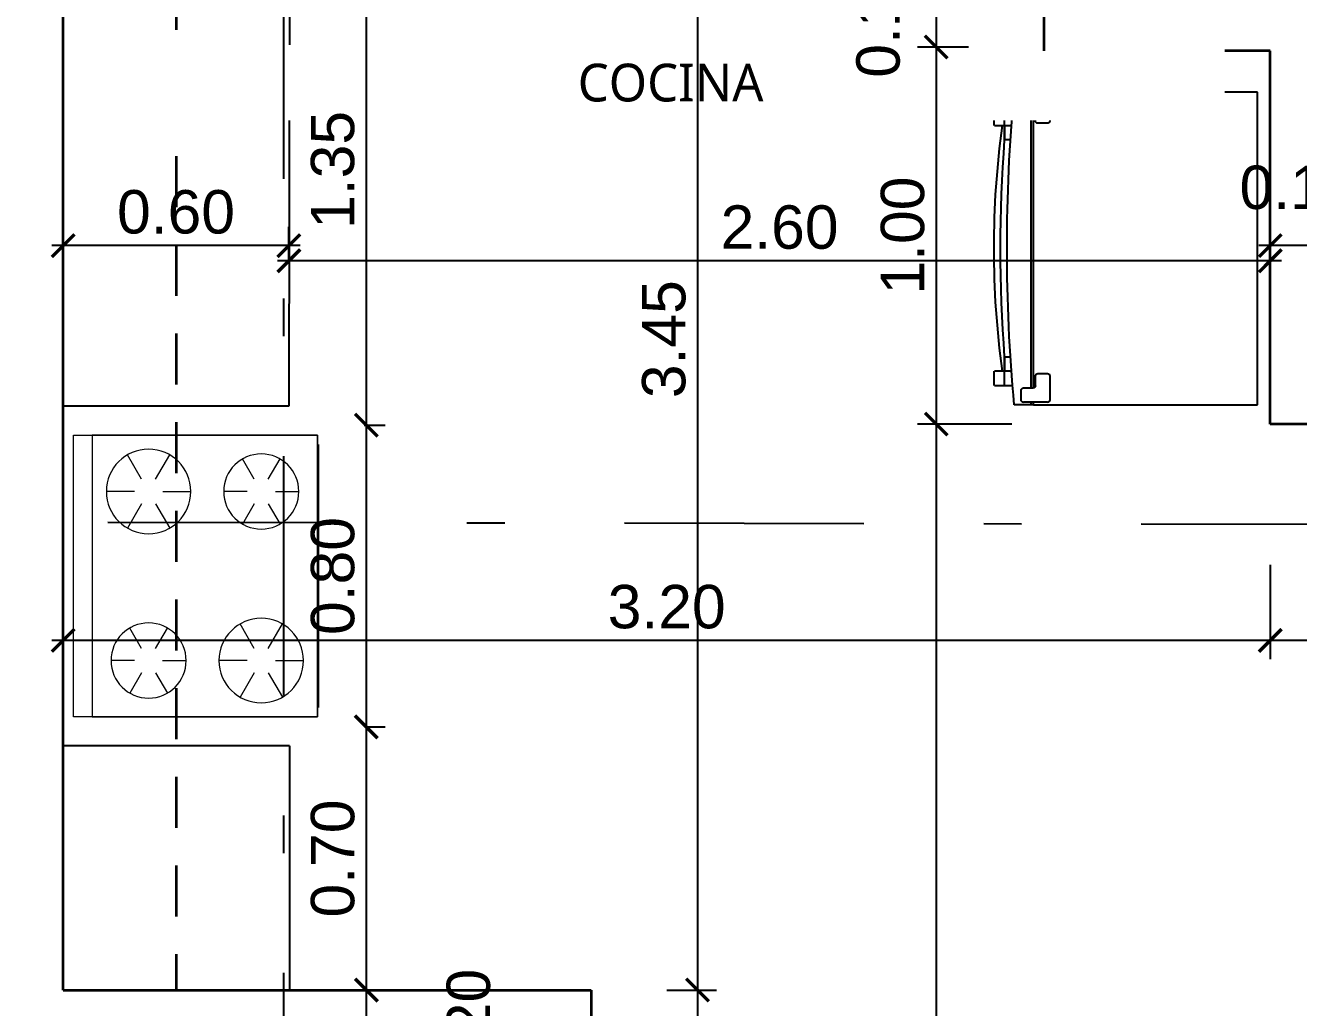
# Model space of a CAD drawing. Header units: feet. Extents: x -417 to 46, y -646 to -218.
# Drawn here: x -97.295 to -93.92, y -511.281 to -508.679 of the extents above; entities that cross this region are included whole.
import ezdxf

# ---------------------------------------------------------------- set-up
doc = ezdxf.new("R2010")
doc.units = ezdxf.units.FT
doc.header["$MEASUREMENT"] = 0
doc.linetypes.add('DASHDOT', pattern=[25.4, 12.7, -6.35, 0, -6.35])
doc.linetypes.add('HIDDEN', pattern=[0.375, 0.25, -0.125])
for name, color, linetype, lineweight in [('A-WALL', 4, 'Continuous', 25), ('DIM-COTAS', 1, 'Continuous', 5), ('muebles', 2, 'Continuous', 5), ('TXT', 2, 'Continuous', 9)]:
    doc.layers.add(name, color=color, linetype=linetype, lineweight=lineweight)
for name, color, linetype in [('COCINA', 2, 'Continuous'), ('DIM', 10, 'Continuous'), ('GRDUTIY', 5, 'Continuous'), ('MB3', 8, 'Continuous')]:
    doc.layers.add(name, color=color, linetype=linetype)
doc.styles.add('ads', font='trebuc.ttf', dxfattribs={"height": 0.14})
doc.styles.get("Standard").update_dxf_attribs({"font": 'arial.ttf', "height": 0.115})
doc.dimstyles.new('KEILY', dxfattribs={"dimtxt": 0.115, "dimasz": 0.06, "dimexe": 0.05, "dimexo": 0.2, "dimgap": 0.03, "dimtad": 1, "dimzin": 1, "dimdsep": 46, "dimtxsty": 'Standard', "dimblk": 'ARCHTICK', "dimcen": 2.5, "dimdle": 0.03, "dimclrd": 256, "dimclre": 256, "dimclrt": 7, "dimadec": 0, "dimazin": 0, "dimtfac": 1, "dimtmove": 2, "dimatfit": 3, "dimfxl": 0.2, "dimfxlon": 1, "dimtolj": 1, "dimtzin": 1, "dimarcsym": 0})

# ---------------------------------------------------------------- blocks, each defined once
blk = doc.blocks.new('A$C285A50AC')
at = {"layer": 'muebles'}
for p, q in [((0.0012, 0.6896, -0.889), (0, 0.0292, -0.889)), ((0.0012, 0.6896), (0.0011, 0.6388)), ((0.7632, 0.6882), (0.0012, 0.6896)), ((0.7632, 0.6882, -0.889), (0.0012, 0.6896, -0.889)), ((0.762, 0.0278, -0.889), (0.7632, 0.6882, -0.889)), ((0.7631, 0.6374), (0.7632, 0.6882)), ((0.0011, 0.6388), (0.7631, 0.6374)), ((0, 0.0292, -0.889), (0.762, 0.0278, -0.889))]:
    blk.add_line(p, q, dxfattribs=at)
at = {"layer": 'muebles', "color": 8}
for p, q in [((0.1533, 0.5242, 0.0025), (0.1534, 0.6004, 0.0025)), ((0.6105, 0.5234, 0.0025), (0.6106, 0.5869, 0.0025)), ((0.1203, 0.5052, 0.0025), (0.0543, 0.5435, 0.0025)), ((0.1863, 0.5051, 0.0025), (0.2523, 0.5431, 0.0025)), ((0.5775, 0.5044, 0.0025), (0.5225, 0.5363, 0.0025)), ((0.6435, 0.5043, 0.0025), (0.6985, 0.5359, 0.0025)), ((0.1202, 0.4671, 0.0025), (0.0541, 0.4292, 0.0025)), ((0.1532, 0.448, 0.0025), (0.153, 0.3718, 0.0025)), ((0.1862, 0.467, 0.0025), (0.2521, 0.4288, 0.0025)), ((0.5774, 0.4663, 0.0025), (0.5223, 0.4347, 0.0025)), ((0.6434, 0.4662, 0.0025), (0.6983, 0.4343, 0.0025)), ((0.6104, 0.4472, 0.0025), (0.6102, 0.3837, 0.0025)), ((0.1527, 0.2194, 0.0025), (0.1529, 0.2829, 0.0025)), ((0.6099, 0.2186, 0.0025), (0.6101, 0.2948, 0.0025)), ((0.1197, 0.2004, 0.0025), (0.0648, 0.2323, 0.0025)), ((0.1857, 0.2003, 0.0025), (0.2408, 0.232, 0.0025)), ((0.5769, 0.1996, 0.0025), (0.511, 0.2378, 0.0025)), ((0.6429, 0.1995, 0.0025), (0.709, 0.2375, 0.0025)), ((0.1196, 0.1623, 0.0025), (0.0646, 0.1307, 0.0025)), ((0.1526, 0.1432, 0.0025), (0.1525, 0.0797, 0.0025)), ((0.1856, 0.1622, 0.0025), (0.2406, 0.1304, 0.0025)), ((0.5768, 0.1615, 0.0025), (0.5108, 0.1235, 0.0025)), ((0.6098, 0.1424, 0.0025), (0.6097, 0.0662, 0.0025)), ((0.6428, 0.1614, 0.0025), (0.7088, 0.1232, 0.0025))]:
    blk.add_line(p, q, dxfattribs=at)
at = {"layer": 'muebles', "extrusion": (-0.001805, -0.999998, 0)}
for p, q in [((0.0635, 0.0265, -0.6223), (0.6985, 0.0254, -0.6223)), ((0.0635, 0.0265, -0.1016), (0.6985, 0.0254, -0.1016))]:
    blk.add_line(p, q, dxfattribs=at)
at = {"layer": 'muebles'}
for centre, radius in [((0.1532, 0.4861, 0.0025), 0.1143), ((0.6104, 0.4853, 0.0025), 0.1016), ((0.1527, 0.1813, 0.0025), 0.1016), ((0.6099, 0.1805, 0.0025), 0.1143)]:
    blk.add_circle(centre, radius, dxfattribs=at)
at = {"layer": 'muebles', "color": 8, "extrusion": (-0.001805, -0.999998, 0)}
for centre in [(0.0888, -0.0381, -0.0267), (0.2158, -0.0381, -0.0267), (0.3809, -0.0381, -0.0267), (0.546, -0.0381, -0.0267), (0.673, -0.0381, -0.0267)]:
    blk.add_circle(centre, 0.0254, dxfattribs=at)
at = {"layer": 'muebles'}
for points in [[(0.0012, 0.6896, 0.254), (0.0011, 0.6388, 0.254), (0.7631, 0.6374, 0.254), (0.7632, 0.6882, 0.254)], [(0, 0.0292), (0.0011, 0.6388), (0.7631, 0.6374), (0.762, 0.0278)]]:
    blk.add_3dface(points, dxfattribs=at)
at = {"layer": 'muebles', "color": 8}
for points in [[(0.0254, 0.0266, -0.0762), (0.0254, 0.0266, -0.5334), (0.7366, 0.0253, -0.5334), (0.7366, 0.0253, -0.0762)], [(0.0254, 0.0266, -0.5969), (0.0254, 0.0266, -0.8509), (0.7366, 0.0253, -0.8509), (0.7366, 0.0253, -0.5969)]]:
    blk.add_3dface(points, dxfattribs=at)
blk = doc.blocks.new('A$C007B5363')
at = {"layer": 'COCINA'}
for p, q in [((0, 0.8287), (0.5944, 0.8287)), ((0, 0), (0, 0.8287)), ((0.5507, 0.816), (0.5507, 0.7525)), ((0.6206, 0.8223), (0.5571, 0.8223)), ((0.5944, 0.8287), (0.6007, 0.8287)), ((0.5944, 0.8223), (0.5944, 0.8287)), ((0.6007, 0.8287), (0.6007, 0.8223)), ((0.6452, 0.8287), (0.6007, 0.8287)), ((0.6269, 0.7906), (0.6269, 0.816)), ((0.5888, 0.7525), (0.5888, 0.7779)), ((0.5944, 0.0446), (0.5944, 0.7841)), ((0.5952, 0.7842), (0.6206, 0.7842)), ((0.6007, 0.7842), (0.6007, 0.0445)), ((0.6487, 0.7779), (0.6706, 0.7779)), ((0.6706, 0.7779), (0.6975, 0.7779)), ((0.6706, 0.7398), (0.6706, 0.7779)), ((0.6706, 0.7398), (0.6706, 0.7779)), ((0.6987, 0.7398), (0.6987, 0.7779)), ((0.5571, 0.7461), (0.5825, 0.7461)), ((0.6706, 0.7398), (0.6513, 0.7398)), ((0.6975, 0.7398), (0.6706, 0.7398)), ((0.6706, 0.7398), (0.6706, 0.7017)), ((0.6706, 0.7017), (0.6706, 0.7398)), ((0.6539, 0.7017), (0.6706, 0.7017)), ((0.6706, 0.127), (0.6539, 0.127)), ((0.6706, 0.127), (0.6706, 0.0889)), ((0.6706, 0.0889), (0.6706, 0.127)), ((0.5507, 0.0762), (0.5507, 0.0127)), ((0.5825, 0.0826), (0.5571, 0.0826)), ((0.5888, 0.0508), (0.5888, 0.0762)), ((0.6513, 0.0889), (0.6706, 0.0889)), ((0.6706, 0.0889), (0.6975, 0.0889)), ((0.6706, 0.0508), (0.6706, 0.0889)), ((0.6706, 0.0508), (0.6706, 0.0889)), ((0.6987, 0.0508), (0.6987, 0.0889)), ((0.6206, 0.0445), (0.5952, 0.0445)), ((0.6269, 0.0127), (0.6269, 0.0381)), ((0.6706, 0.0508), (0.6487, 0.0508)), ((0.6975, 0.0508), (0.6706, 0.0508)), ((0.5944, 0), (0, 0)), ((0.5571, 0.0064), (0.6206, 0.0064)), ((0.5944, 0), (0.5944, 0.0064)), ((0.5944, 0), (0.6007, 0)), ((0.6007, 0.0064), (0.6007, 0)), ((0.6007, 0), (0.6452, 0))]:
    blk.add_line(p, q, dxfattribs=at)
for centre, radius, start, end in [((0.5571, 0.816), 0.00635, 90, 180), ((0.6206, 0.816), 0.00635, 360, 90), ((-3.8512, 0.4143), 4.5154, 354.7351, 5.2649), ((0.5952, 0.7779), 0.00635, 90, 180), ((0.6206, 0.7906), 0.00635, 270, 360), ((0.5571, 0.7525), 0.00635, 180, 270), ((0.5825, 0.7525), 0.00635, 270, 360), ((-1.6745, 0.4143), 2.3731, 352.1151, 7.8849), ((-3.0793, 0.4143), 3.7608, 355.6182, 4.3818), ((0.5571, 0.0762), 0.00635, 90, 180), ((0.5825, 0.0762), 0.00635, 360, 90), ((0.5952, 0.0508), 0.00635, 180, 270), ((0.6206, 0.0381), 0.00635, 360, 90), ((0.5571, 0.0127), 0.00635, 180, 270), ((0.6206, 0.0127), 0.00635, 270, 360)]:
    blk.add_arc(centre, radius, start, end, dxfattribs=at)
blk = doc.blocks.new('_ArchTick')
at = {"layer": 'DIM-COTAS', "color": 0, "const_width": 0.15}
blk.add_lwpolyline([(-0.5, -0.5), (0.5, 0.5)], dxfattribs=at)
blk = doc.blocks.new('*D2408')
at = {"layer": 'Defpoints', "color": 0, "transparency": 16777216}
for p in [(-94.5954, -508.5858), (-94.8808, -508.7358), (-94.5954, -508.7358)]:
    blk.add_point(p, dxfattribs=at)
at = {"layer": 'DIM', "lineweight": -2, "transparency": 16777216}
for p, q in [((-94.8808, -508.5558), (-94.8808, -508.7658)), ((-94.7954, -508.5858), (-94.9308, -508.5858)), ((-94.7954, -508.7358), (-94.9308, -508.7358))]:
    blk.add_line(p, q, dxfattribs=at)
at = {"layer": 'DIM', "lineweight": -2, "transparency": 16777216, "xscale": 0.06, "yscale": 0.06, "zscale": 0.06}
for p, rotation in [((-94.8808, -508.5858), 90), ((-94.8808, -508.7358), 270)]:
    blk.add_blockref('_ArchTick', p, dxfattribs=dict(at, rotation=rotation))
at = {"layer": 'DIM', "color": 7, "transparency": 16777216, "insert": (-95.0345, -508.6608), "char_height": 0.115, "attachment_point": 5, "rotation": 90}
blk.add_mtext('\\A1;0.15', dxfattribs=at)
blk = doc.blocks.new('*D2409')
at = {"layer": 'Defpoints', "color": 0, "transparency": 16777216}
for p in [(-94.5954, -508.7358), (-94.8808, -509.735), (-93.9954, -509.735)]:
    blk.add_point(p, dxfattribs=at)
at = {"layer": 'DIM', "lineweight": -2, "transparency": 16777216}
for p, q in [((-94.8808, -508.7058), (-94.8808, -509.765)), ((-94.7954, -508.7358), (-94.9308, -508.7358)), ((-94.6808, -509.735), (-94.9308, -509.735))]:
    blk.add_line(p, q, dxfattribs=at)
at = {"layer": 'DIM', "lineweight": -2, "transparency": 16777216, "xscale": 0.06, "yscale": 0.06, "zscale": 0.06}
for p, rotation in [((-94.8808, -508.7358), 90), ((-94.8808, -509.735), 270)]:
    blk.add_blockref('_ArchTick', p, dxfattribs=dict(at, rotation=rotation))
at = {"layer": 'DIM', "color": 7, "transparency": 16777216, "insert": (-94.9695, -509.2354), "char_height": 0.115, "attachment_point": 5, "rotation": 90}
blk.add_mtext('\\A1;1.00', dxfattribs=at)
blk = doc.blocks.new('*D2410')
at = {"layer": 'Defpoints', "color": 0, "transparency": 16777216}
for p in [(-93.9954, -509.735), (-95.1954, -516.085), (-94.8808, -516.085)]:
    blk.add_point(p, dxfattribs=at)
at = {"layer": 'DIM', "lineweight": -2, "transparency": 16777216}
for p, q in [((-94.8808, -509.705), (-94.8808, -516.115)), ((-94.6808, -509.735), (-94.9308, -509.735)), ((-94.9954, -516.085), (-94.8308, -516.085))]:
    blk.add_line(p, q, dxfattribs=at)
at = {"layer": 'DIM', "lineweight": -2, "transparency": 16777216, "xscale": 0.06, "yscale": 0.06, "zscale": 0.06}
for p, rotation in [((-94.8808, -509.735), 90), ((-94.8808, -516.085), 270)]:
    blk.add_blockref('_ArchTick', p, dxfattribs=dict(at, rotation=rotation))
at = {"layer": 'DIM', "color": 7, "transparency": 16777216, "insert": (-94.9695, -512.91), "char_height": 0.115, "attachment_point": 5, "rotation": 90}
blk.add_mtext('\\A1;6.35', dxfattribs=at)
blk = doc.blocks.new('*D2415')
at = {"layer": 'Defpoints', "color": 0, "transparency": 16777216}
for p in [(-95.6954, -507.785), (-95.7954, -511.235), (-95.5138, -511.235)]:
    blk.add_point(p, dxfattribs=at)
at = {"layer": 'DIM', "lineweight": -2, "transparency": 16777216}
for p, q in [((-95.5138, -507.755), (-95.5138, -511.265)), ((-95.5138, -507.785), (-95.4638, -507.785)), ((-95.5954, -511.235), (-95.4638, -511.235))]:
    blk.add_line(p, q, dxfattribs=at)
at = {"layer": 'DIM', "lineweight": -2, "transparency": 16777216, "xscale": 0.06, "yscale": 0.06, "zscale": 0.06}
for p, rotation in [((-95.5138, -507.785), 90), ((-95.5138, -511.235), 270)]:
    blk.add_blockref('_ArchTick', p, dxfattribs=dict(at, rotation=rotation))
at = {"layer": 'DIM', "color": 7, "transparency": 16777216, "insert": (-95.6026, -509.51), "char_height": 0.115, "attachment_point": 5, "rotation": 90}
blk.add_mtext('\\A1;3.45', dxfattribs=at)
blk = doc.blocks.new('*D2416')
at = {"layer": 'Defpoints', "color": 0, "transparency": 16777216}
for p in [(-95.7954, -511.235), (-95.7954, -515.035), (-95.5138, -515.035)]:
    blk.add_point(p, dxfattribs=at)
at = {"layer": 'DIM', "lineweight": -2, "transparency": 16777216}
for p, q in [((-95.5138, -511.205), (-95.5138, -515.065)), ((-95.5954, -511.235), (-95.4638, -511.235)), ((-95.5954, -515.035), (-95.4638, -515.035))]:
    blk.add_line(p, q, dxfattribs=at)
at = {"layer": 'DIM', "lineweight": -2, "transparency": 16777216, "xscale": 0.06, "yscale": 0.06, "zscale": 0.06}
for p, rotation in [((-95.5138, -511.235), 90), ((-95.5138, -515.035), 270)]:
    blk.add_blockref('_ArchTick', p, dxfattribs=dict(at, rotation=rotation))
at = {"layer": 'DIM', "color": 7, "transparency": 16777216, "insert": (-95.6026, -513.135), "char_height": 0.115, "attachment_point": 5, "rotation": 90}
blk.add_mtext('\\A1;3.80', dxfattribs=at)
blk = doc.blocks.new('*D2422')
at = {"layer": 'Defpoints', "color": 0, "transparency": 16777216}
for p in [(-96.3954, -508.385), (-96.5973, -509.7377), (-96.3917, -509.7377)]:
    blk.add_point(p, dxfattribs=at)
at = {"layer": 'DIM', "lineweight": -2, "transparency": 16777216}
for p, q in [((-96.3917, -508.355), (-96.3917, -509.7677)), ((-96.3917, -508.385), (-96.3417, -508.385)), ((-96.3973, -509.7377), (-96.3417, -509.7377))]:
    blk.add_line(p, q, dxfattribs=at)
at = {"layer": 'DIM', "lineweight": -2, "transparency": 16777216, "xscale": 0.06, "yscale": 0.06, "zscale": 0.06}
for p, rotation in [((-96.3917, -508.385), 90), ((-96.3917, -509.7377), 270)]:
    blk.add_blockref('_ArchTick', p, dxfattribs=dict(at, rotation=rotation))
at = {"layer": 'DIM', "color": 7, "transparency": 16777216, "insert": (-96.4805, -509.0614), "char_height": 0.115, "attachment_point": 5, "rotation": 90}
blk.add_mtext('\\A1;1.35', dxfattribs=at)
blk = doc.blocks.new('*D2423')
at = {"layer": 'Defpoints', "color": 0, "transparency": 16777216}
for p in [(-96.5973, -509.7377), (-96.5954, -510.5377), (-96.3917, -510.5377)]:
    blk.add_point(p, dxfattribs=at)
at = {"layer": 'DIM', "lineweight": -2, "transparency": 16777216}
for p, q in [((-96.3917, -509.7077), (-96.3917, -510.5677)), ((-96.3973, -509.7377), (-96.3417, -509.7377)), ((-96.3954, -510.5377), (-96.3417, -510.5377))]:
    blk.add_line(p, q, dxfattribs=at)
at = {"layer": 'DIM', "lineweight": -2, "transparency": 16777216, "xscale": 0.06, "yscale": 0.06, "zscale": 0.06}
for p, rotation in [((-96.3917, -509.7377), 90), ((-96.3917, -510.5377), 270)]:
    blk.add_blockref('_ArchTick', p, dxfattribs=dict(at, rotation=rotation))
at = {"layer": 'DIM', "color": 7, "transparency": 16777216, "insert": (-96.4804, -510.1377), "char_height": 0.115, "attachment_point": 5, "rotation": 90}
blk.add_mtext('\\A1;0.80', dxfattribs=at)
blk = doc.blocks.new('*D2424')
at = {"layer": 'Defpoints', "color": 0, "transparency": 16777216}
for p in [(-96.5954, -510.5377), (-96.5954, -511.235), (-96.3917, -511.235)]:
    blk.add_point(p, dxfattribs=at)
at = {"layer": 'DIM', "lineweight": -2, "transparency": 16777216}
for p, q in [((-96.3917, -510.5077), (-96.3917, -511.265)), ((-96.3954, -510.5377), (-96.3417, -510.5377)), ((-96.3954, -511.235), (-96.3417, -511.235))]:
    blk.add_line(p, q, dxfattribs=at)
at = {"layer": 'DIM', "lineweight": -2, "transparency": 16777216, "xscale": 0.06, "yscale": 0.06, "zscale": 0.06}
for p, rotation in [((-96.3917, -510.5377), 90), ((-96.3917, -511.235), 270)]:
    blk.add_blockref('_ArchTick', p, dxfattribs=dict(at, rotation=rotation))
at = {"layer": 'DIM', "color": 7, "transparency": 16777216, "insert": (-96.4804, -510.8864), "char_height": 0.115, "attachment_point": 5, "rotation": 90}
blk.add_mtext('\\A1;0.70', dxfattribs=at)
blk = doc.blocks.new('*D2425')
at = {"layer": 'Defpoints', "color": 0, "transparency": 16777216}
for p in [(-96.5954, -511.235), (-96.6004, -511.435), (-96.3917, -511.435)]:
    blk.add_point(p, dxfattribs=at)
at = {"layer": 'DIM', "lineweight": -2, "transparency": 16777216}
for p, q in [((-96.3917, -511.205), (-96.3917, -511.465)), ((-96.3954, -511.235), (-96.3417, -511.235)), ((-96.4004, -511.435), (-96.3417, -511.435))]:
    blk.add_line(p, q, dxfattribs=at)
at = {"layer": 'DIM', "lineweight": -2, "transparency": 16777216, "xscale": 0.06, "yscale": 0.06, "zscale": 0.06}
for p, rotation in [((-96.3917, -511.235), 90), ((-96.3917, -511.435), 270)]:
    blk.add_blockref('_ArchTick', p, dxfattribs=dict(at, rotation=rotation))
at = {"layer": 'DIM', "color": 7, "transparency": 16777216, "insert": (-96.1206, -511.335), "char_height": 0.115, "attachment_point": 5, "rotation": 90}
blk.add_mtext('\\A1;0.20', dxfattribs=at)
blk = doc.blocks.new('*D2368')
at = {"layer": 'Defpoints', "color": 0, "transparency": 16777216}
for p in [(-93.9954, -509.262), (-93.8454, -509.585), (-93.9954, -509.735)]:
    blk.add_point(p, dxfattribs=at)
at = {"layer": 'DIM', "lineweight": -2, "transparency": 16777216}
for p, q in [((-93.9954, -509.462), (-93.9954, -509.212)), ((-93.8454, -509.385), (-93.8454, -509.212)), ((-93.8154, -509.262), (-94.0254, -509.262))]:
    blk.add_line(p, q, dxfattribs=at)
at = {"layer": 'DIM', "lineweight": -2, "transparency": 16777216, "xscale": 0.06, "yscale": 0.06, "zscale": 0.06, "rotation": 180}
blk.add_blockref('_ArchTick', (-93.9954, -509.262), dxfattribs=at)
at = {"layer": 'DIM', "lineweight": -2, "transparency": 16777216, "xscale": 0.06, "yscale": 0.06, "zscale": 0.06}
blk.add_blockref('_ArchTick', (-93.8454, -509.262), dxfattribs=at)
at = {"layer": 'DIM', "color": 7, "transparency": 16777216, "insert": (-93.9204, -509.1083), "char_height": 0.115, "attachment_point": 5}
blk.add_mtext('\\A1;0.15', dxfattribs=at)
blk = doc.blocks.new('*D2452')
at = {"layer": 'Defpoints', "color": 0, "transparency": 16777216}
for p in [(-96.597, -509.3024), (-96.597, -509.4777), (-93.9954, -509.735)]:
    blk.add_point(p, dxfattribs=at)
at = {"layer": 'DIM', "lineweight": -2, "transparency": 16777216}
for p, q in [((-96.597, -509.3024), (-96.597, -509.2524)), ((-93.9954, -509.5024), (-93.9954, -509.2524)), ((-93.9654, -509.3024), (-96.627, -509.3024))]:
    blk.add_line(p, q, dxfattribs=at)
at = {"layer": 'DIM', "lineweight": -2, "transparency": 16777216, "xscale": 0.06, "yscale": 0.06, "zscale": 0.06, "rotation": 180}
blk.add_blockref('_ArchTick', (-96.597, -509.3024), dxfattribs=at)
at = {"layer": 'DIM', "lineweight": -2, "transparency": 16777216, "xscale": 0.06, "yscale": 0.06, "zscale": 0.06}
blk.add_blockref('_ArchTick', (-93.9954, -509.3024), dxfattribs=at)
at = {"layer": 'DIM', "color": 7, "transparency": 16777216, "insert": (-95.2962, -509.2137), "char_height": 0.115, "attachment_point": 5}
blk.add_mtext('\\A1;2.60', dxfattribs=at)
blk = doc.blocks.new('*D2453')
at = {"layer": 'Defpoints', "color": 0, "transparency": 16777216}
for p in [(-97.1954, -509.2621), (-97.1954, -509.4373), (-96.597, -509.4777)]:
    blk.add_point(p, dxfattribs=at)
at = {"layer": 'DIM', "lineweight": -2, "transparency": 16777216}
for p, q in [((-97.1954, -509.2621), (-97.1954, -509.2121)), ((-96.597, -509.2777), (-96.597, -509.2121)), ((-96.567, -509.2621), (-97.2254, -509.2621))]:
    blk.add_line(p, q, dxfattribs=at)
at = {"layer": 'DIM', "lineweight": -2, "transparency": 16777216, "xscale": 0.06, "yscale": 0.06, "zscale": 0.06, "rotation": 180}
blk.add_blockref('_ArchTick', (-97.1954, -509.2621), dxfattribs=at)
at = {"layer": 'DIM', "lineweight": -2, "transparency": 16777216, "xscale": 0.06, "yscale": 0.06, "zscale": 0.06}
blk.add_blockref('_ArchTick', (-96.597, -509.2621), dxfattribs=at)
at = {"layer": 'DIM', "color": 7, "transparency": 16777216, "insert": (-96.8962, -509.1733), "char_height": 0.115, "attachment_point": 5}
blk.add_mtext('\\A1;0.60', dxfattribs=at)
blk = doc.blocks.new('*D2458')
at = {"layer": 'Defpoints', "color": 0, "transparency": 16777216}
for p in [(-93.9954, -509.735), (-93.9954, -510.3084), (-92.4454, -510.935)]:
    blk.add_point(p, dxfattribs=at)
at = {"layer": 'DIM', "lineweight": -2, "transparency": 16777216}
for p, q in [((-93.9954, -510.1084), (-93.9954, -510.3584)), ((-92.4454, -510.5084), (-92.4454, -510.2584)), ((-92.4154, -510.3084), (-94.0254, -510.3084))]:
    blk.add_line(p, q, dxfattribs=at)
at = {"layer": 'DIM', "lineweight": -2, "transparency": 16777216, "xscale": 0.06, "yscale": 0.06, "zscale": 0.06, "rotation": 180}
blk.add_blockref('_ArchTick', (-93.9954, -510.3084), dxfattribs=at)
at = {"layer": 'DIM', "lineweight": -2, "transparency": 16777216, "xscale": 0.06, "yscale": 0.06, "zscale": 0.06}
blk.add_blockref('_ArchTick', (-92.4454, -510.3084), dxfattribs=at)
at = {"layer": 'DIM', "color": 7, "transparency": 16777216, "insert": (-93.2204, -510.2197), "char_height": 0.115, "attachment_point": 5}
blk.add_mtext('\\A1;1.55', dxfattribs=at)
blk = doc.blocks.new('*D2459')
at = {"layer": 'Defpoints', "color": 0, "transparency": 16777216}
for p in [(-97.1954, -509.7377), (-93.9954, -509.735), (-97.1954, -510.3084)]:
    blk.add_point(p, dxfattribs=at)
at = {"layer": 'DIM', "lineweight": -2, "transparency": 16777216}
for p, q in [((-97.1954, -510.1084), (-97.1954, -510.3584)), ((-93.9954, -510.1084), (-93.9954, -510.3584)), ((-93.9654, -510.3084), (-97.2254, -510.3084))]:
    blk.add_line(p, q, dxfattribs=at)
at = {"layer": 'DIM', "lineweight": -2, "transparency": 16777216, "xscale": 0.06, "yscale": 0.06, "zscale": 0.06, "rotation": 180}
blk.add_blockref('_ArchTick', (-97.1954, -510.3084), dxfattribs=at)
at = {"layer": 'DIM', "lineweight": -2, "transparency": 16777216, "xscale": 0.06, "yscale": 0.06, "zscale": 0.06}
blk.add_blockref('_ArchTick', (-93.9954, -510.3084), dxfattribs=at)
at = {"layer": 'DIM', "color": 7, "transparency": 16777216, "insert": (-95.5954, -510.2196), "char_height": 0.115, "attachment_point": 5}
blk.add_mtext('\\A1;3.20', dxfattribs=at)

msp = doc.modelspace()

# ---------------------------------------------------------------- linework, layer by layer
at = {"layer": 'A-WALL', "lineweight": 35, "extrusion": (-2.36783e-12, 8.94772e-16, -1)}
for p, q in [((-97.1954, -511.235), (-97.1954, -507.835)), ((-97.1954, -511.235), (-95.7954, -511.235)), ((-95.7954, -511.235), (-95.7954, -515.035))]:
    msp.add_line(p, q, dxfattribs=at)
at = {"layer": 'A-WALL', "lineweight": 35, "extrusion": (2.36783e-12, 8.94772e-16, -1)}
for p, q in [((-93.9954, -508.7458), (-94.5954, -508.7458)), ((-93.9954, -509.735), (-93.9954, -508.7458)), ((-91.4954, -509.735), (-93.9954, -509.735))]:
    msp.add_line(p, q, dxfattribs=at)
at = {"layer": 'COCINA', "extrusion": (2.36783e-12, 8.94772e-16, -1)}
for p, q in [((-96.5954, -508.385), (-96.5973, -509.6877)), ((-96.5973, -509.6877), (-97.1954, -509.6877)), ((-96.5954, -510.5877), (-97.1954, -510.5877)), ((-96.5954, -510.5877), (-96.5954, -511.235))]:
    msp.add_line(p, q, dxfattribs=at)
at = {"layer": 'GRDUTIY', "color": 8, "linetype": 'DASHDOT', "ltscale": 0.05}
msp.add_line((-110.7774, -509.9707), (-84.0319, -510.0177), dxfattribs=at)
at = {"layer": 'MB3', "linetype": 'HIDDEN', "lineweight": 35, "ltscale": 0.54, "extrusion": (2.36783e-12, 8.94772e-16, -1)}
msp.add_line((-96.8954, -508.085), (-96.8954, -511.235), dxfattribs=at)

# ---------------------------------------------------------------- block references
at = {"extrusion": (2.36783e-12, 8.94772e-16, -1), "xscale": 0.9800000000000215, "yscale": 0.9800000000000215, "zscale": 0.9800000000000215, "rotation": 270.1034181152709}
msp.add_blockref('A$C285A50AC', (96.4923, -509.7644), dxfattribs=at)
at = {"layer": 'COCINA', "extrusion": (2.36783e-12, 8.94772e-16, -1)}
msp.add_blockref('A$C007B5363', (94.029, -509.6838), dxfattribs=at)

# ---------------------------------------------------------------- dimensions: what is measured, and where the dimension line sits
at = {"layer": 'DIM'}
for base, p1, p2, angle, picture, middle in [((-93.9954, -509.262), (-93.8454, -509.585), (-93.9954, -509.735), 180, '*D2368', (-93.9204, -509.1083)), ((-97.1954, -509.2621), (-96.597, -509.4777), (-97.1954, -509.4373), 180, '*D2453', (-96.8962, -509.1733)), ((-96.597, -509.3024), (-93.9954, -509.735), (-96.597, -509.4777), 180, '*D2452', (-95.2962, -509.2137)), ((-96.3917, -510.5377), (-96.5973, -509.7377), (-96.5954, -510.5377), 90, '*D2423', (-96.4804, -510.1377)), ((-94.8808, -516.085), (-93.9954, -509.735), (-95.1954, -516.085), 90, '*D2410', (-94.9695, -512.91)), ((-97.1954, -510.3084), (-93.9954, -509.735), (-97.1954, -509.7377), 180, '*D2459', (-95.5954, -510.2196)), ((-93.9954, -510.3084), (-92.4454, -510.935), (-93.9954, -509.735), 180, '*D2458', (-93.2204, -510.2197)), ((-96.3917, -511.235), (-96.5954, -510.5377), (-96.5954, -511.235), 90, '*D2424', (-96.4804, -510.8864)), ((-96.3917, -511.435), (-96.5954, -511.235), (-96.6004, -511.435), 90, '*D2425', (-96.1206, -511.335)), ((-95.5138, -515.035), (-95.7954, -511.235), (-95.7954, -515.035), 90, '*D2416', (-95.6026, -513.135))]:
    dim = msp.add_linear_dim(base=base, p1=p1, p2=p2, angle=angle, dimstyle='KEILY', dxfattribs=at)
    dim.commit()
    dim.dimension.update_dxf_attribs({"geometry": picture, "text_midpoint": middle})

# ---------------------------------------------------------------- next in the draw order: texts
at = {"layer": 'TXT', "insert": (-95.585, -508.78), "char_height": 0.1, "width": 2.838, "attachment_point": 2, "style": 'ads', "bg_fill": 2}
msp.add_mtext('COCINA', dxfattribs=at)

# ---------------------------------------------------------------- next in the draw order: linework, layer by layer
at = {"layer": 'A-WALL', "lineweight": 35}
msp.add_line((-94.5954, -508.5958), (-94.5954, -508.7458), dxfattribs=at)
at = {"layer": 'GRDUTIY', "color": 8, "linetype": 'DASHDOT', "ltscale": 0.05}
msp.add_line((-96.6106, -520.0448), (-96.6106, -503.6652), dxfattribs=at)

# ---------------------------------------------------------------- next in the draw order: dimensions: what is measured, and where the dimension line sits
at = {"layer": 'DIM'}
for base, p1, p2, picture, middle in [((-95.5138, -511.235), (-95.6954, -507.785), (-95.7954, -511.235), '*D2415', (-95.6026, -509.51)), ((-96.3917, -509.7377), (-96.3954, -508.385), (-96.5973, -509.7377), '*D2422', (-96.4805, -509.0614)), ((-94.8808, -508.7358), (-94.5954, -508.5858), (-94.5954, -508.7358), '*D2408', (-95.0345, -508.6608)), ((-94.8808, -509.735), (-94.5954, -508.7358), (-93.9954, -509.735), '*D2409', (-94.9695, -509.2354))]:
    dim = msp.add_linear_dim(base=base, p1=p1, p2=p2, angle=90, dimstyle='KEILY', dxfattribs=at)
    dim.commit()
    dim.dimension.update_dxf_attribs({"geometry": picture, "text_midpoint": middle})

doc.saveas('drawing.dxf')
